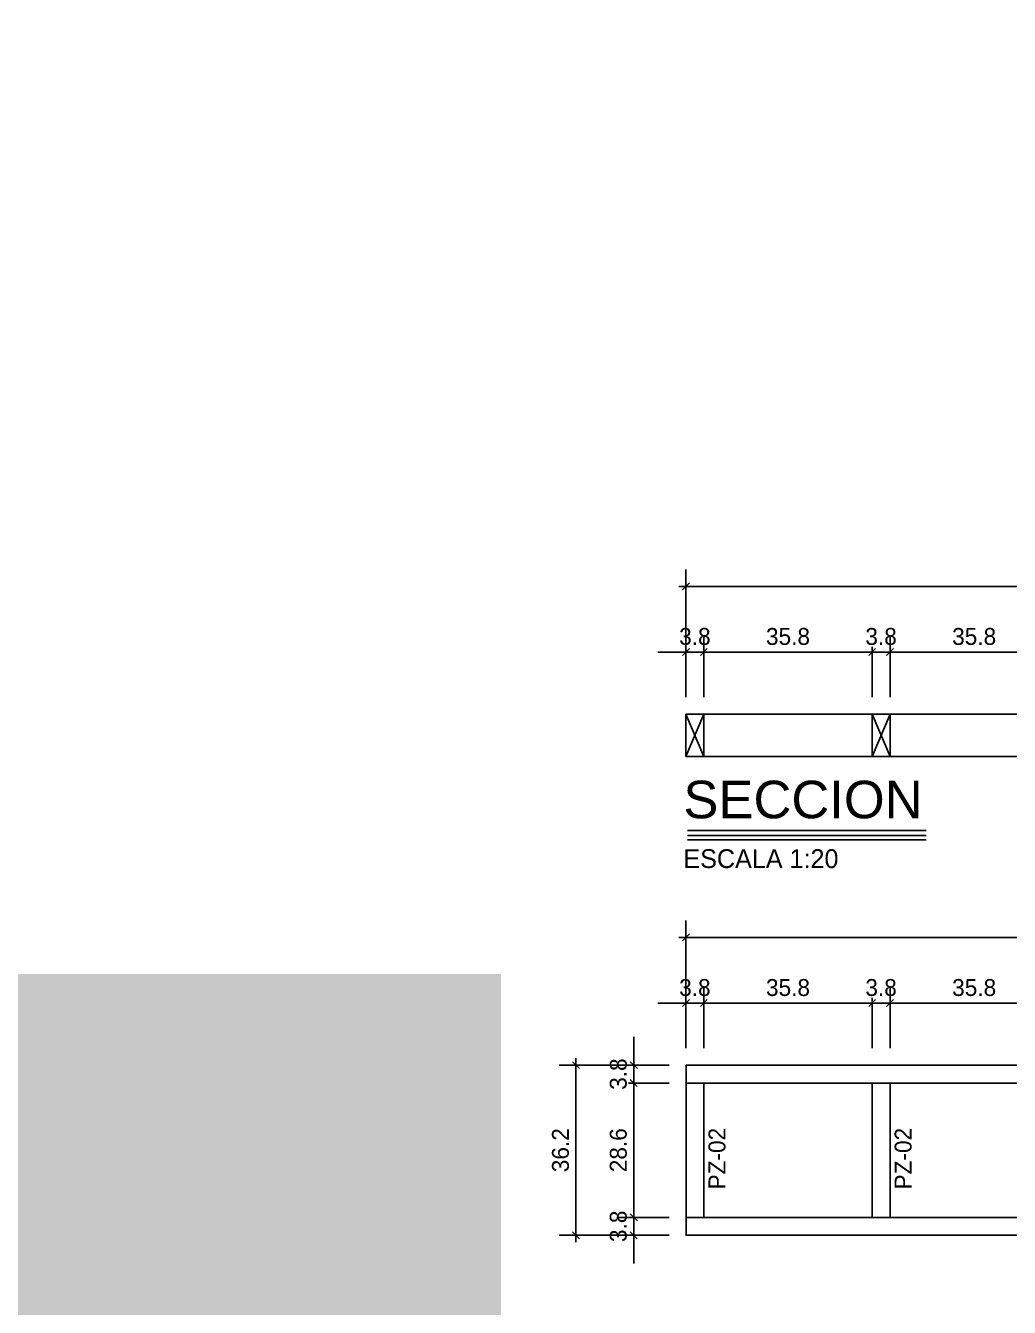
# Model space of a CAD drawing. Header units: millimetres. Extents: x 19458 to 19801, y 4351 to 4752.
# Drawn here: x 19582.122 to 19584.215, y 4507.234 to 4509.962 of the extents above; entities that cross this region are included whole.
import ezdxf
from ezdxf.enums import TextEntityAlignment as Align

# ---------------------------------------------------------------- set-up
doc = ezdxf.new("R2010")
doc.units = ezdxf.units.MM
for name, color, linetype in [('0 @ 0.2', 7, 'Continuous'), ('cotas', 1, 'Continuous'), ('cotas @ 200', 1, 'Continuous'), ('cotas @ 300', 1, 'Continuous'), ('cotas @ 400', 1, 'Continuous'), ('PANELES PARED', 2, 'Continuous'), ('TEXTO @ 0.2', 2, 'Continuous'), ('TEXTOS TITULOS @ 0.2', 3, 'Continuous')]:
    doc.layers.add(name, color=color, linetype=linetype)
doc.styles.add('century gothic', font='GOTHIC.TTF')
doc.styles.add('COTAS SMC', font='GOTHIC.TTF')
doc.styles.add('NOTAS', font='GOTHIC.TTF')
doc.styles.add('SMCtitulos', font='sanss___.ttf')
doc.dimstyles.new('ANOTATIVE 100 SMCONSTRUCCIONES', dxfattribs={"dimscale": 0, "dimtxt": 0.18, "dimasz": 0.15, "dimexe": 0.18, "dimexo": 0.09, "dimgap": 0.1, "dimtad": 1, "dimzin": 0, "dimdsep": 46, "dimtxsty": 'century gothic', "dimblk1": 'FLECHA1', "dimblk2": 'FLECHA1', "dimsah": 1, "dimcen": 0.18, "dimdle": 0.075, "dimclrd": 1, "dimclre": 1, "dimclrt": 2, "dimaunit": 1, "dimadec": 0, "dimazin": 0, "dimtfac": 0.75, "dimtix": 1, "dimtmove": 2, "dimatfit": 3, "dimfxl": 0.09, "dimtvp": 1.5, "dimtfill": 1, "dimtolj": 1, "dimtzin": 0, "dimarcsym": 0})
doc.dimstyles.new('ANOTATIVE CM SMCONSTRUCCIONES', dxfattribs={"dimscale": 0, "dimtxt": 0.18, "dimasz": 0.15, "dimexe": 0.18, "dimexo": 0.18, "dimgap": 0.07, "dimtad": 1, "dimdec": 1, "dimlfac": 100, "dimdsep": 46, "dimtxsty": 'century gothic', "dimblk1": 'FLECHA1', "dimblk2": 'FLECHA1', "dimsah": 1, "dimcen": 0.18, "dimdle": 0.075, "dimclrd": 1, "dimclre": 1, "dimclrt": 2, "dimaunit": 1, "dimadec": 0, "dimazin": 2, "dimtfac": 0.75, "dimtdec": 1, "dimtix": 1, "dimtmove": 2, "dimatfit": 3, "dimfxl": 0.09, "dimtvp": 1.5, "dimtfill": 1, "dimtolj": 1, "dimtzin": 0, "dimarcsym": 0})
doc.dimstyles.new('PIES SMCONSTRUCCIONES', dxfattribs={"dimscale": 0, "dimtxt": 0.18, "dimasz": 0.2, "dimexe": 0.18, "dimexo": 0, "dimgap": 0.1, "dimtad": 1, "dimdec": 0, "dimlfac": 39.370079, "dimzin": 0, "dimdsep": 46, "dimlunit": 4, "dimtxsty": 'COTAS SMC', "dimblk1": 'FLECHA1', "dimblk2": 'FLECHA1', "dimsah": 1, "dimcen": 0.2, "dimdle": 0.075, "dimclrd": 1, "dimclre": 1, "dimclrt": 2, "dimaunit": 1, "dimadec": 0, "dimazin": 0, "dimtfac": 0.75, "dimtdec": 0, "dimtix": 1, "dimtmove": 2, "dimatfit": 3, "dimfxl": 0.09, "dimtvp": 1.5, "dimtfill": 1, "dimtolj": 1, "dimtzin": 0, "dimarcsym": 0})

# ---------------------------------------------------------------- blocks, each defined once
blk = doc.blocks.new('FLECHA1')
at = {"color": 4}
blk.add_line((-0.246176, -0.248081), (0.248081, 0.25), dxfattribs=at)
at = {"color": 1}
blk.add_line((-1, 0), (0.496162, 0), dxfattribs=at)
blk = doc.blocks.new('*D1758')
at = {"layer": 'cotas', "color": 1, "lineweight": -2, "transparency": 16777216}
for p, q in [((19614.326, 4580.8448), (19614.326, 4610.8448)), ((19597.9836, 4550.8448), (19578.326, 4550.8448)), ((19614.326, 4548.4298), (19614.326, 4550.8448)), ((19597.5339, 4548.4298), (19578.326, 4548.4298)), ((19614.326, 4518.4298), (19614.326, 4488.4298))]:
    blk.add_line(p, q, dxfattribs=at)
at = {"layer": 'Defpoints', "color": 0, "transparency": 16777216}
for p in [(19614.326, 4550.8448), (19615.9836, 4550.8448), (19615.5339, 4548.4298)]:
    blk.add_point(p, dxfattribs=at)
at = {"layer": 'cotas', "color": 1, "lineweight": -2, "transparency": 16777216, "xscale": 30, "yscale": 30, "zscale": 30}
for p, rotation in [((19614.326, 4550.8448), 270), ((19614.326, 4548.4298), 90)]:
    blk.add_blockref('FLECHA1', p, dxfattribs=dict(at, rotation=rotation))
at = {"layer": 'cotas', "color": 2, "transparency": 16777216, "insert": (19575.5307, 4549.6373), "char_height": 36, "attachment_point": 5, "rotation": 90, "style": 'century gothic', "bg_fill": 3, "box_fill_scale": 1.1, "bg_fill_color": 256, "bg_fill_true_color": 13158600, "bg_fill_transparency": 0}
blk.add_mtext('\\A1;2.42', dxfattribs=at)
blk = doc.blocks.new('*D1775')
at = {"layer": 'cotas', "color": 1, "lineweight": -2, "transparency": 16777216}
for p, q in [((19614.326, 4595.8448), (19614.326, 4640.8448)), ((19588.9836, 4550.8448), (19560.326, 4550.8448)), ((19614.326, 4548.4298), (19614.326, 4550.8448)), ((19588.5339, 4548.4298), (19560.326, 4548.4298)), ((19614.326, 4503.4298), (19614.326, 4458.4298))]:
    blk.add_line(p, q, dxfattribs=at)
at = {"layer": 'Defpoints', "color": 0, "transparency": 16777216}
for p in [(19614.326, 4550.8448), (19615.9836, 4550.8448), (19615.5339, 4548.4298)]:
    blk.add_point(p, dxfattribs=at)
at = {"layer": 'cotas', "color": 1, "lineweight": -2, "transparency": 16777216, "xscale": 45, "yscale": 45, "zscale": 45}
for p, rotation in [((19614.326, 4550.8448), 270), ((19614.326, 4548.4298), 90)]:
    blk.add_blockref('FLECHA1', p, dxfattribs=dict(at, rotation=rotation))
at = {"layer": 'cotas', "color": 2, "transparency": 16777216, "insert": (19556.133, 4549.6373), "char_height": 54, "attachment_point": 5, "rotation": 90, "style": 'century gothic', "bg_fill": 3, "box_fill_scale": 1.1, "bg_fill_color": 256, "bg_fill_true_color": 13158600, "bg_fill_transparency": 0}
blk.add_mtext('\\A1;2.42', dxfattribs=at)
blk = doc.blocks.new('*D1834')
at = {"layer": 'cotas', "color": 1, "lineweight": -2, "transparency": 16777216}
for p, q in [((19620.0128, 4631.7533), (19620.0128, 4711.7533)), ((19620.4168, 4551.7533), (19548.0128, 4551.7533)), ((19620.0128, 4550.5333), (19620.0128, 4551.7533)), ((19620.4168, 4550.5333), (19548.0128, 4550.5333)), ((19620.0128, 4470.5333), (19620.0128, 4390.5333))]:
    blk.add_line(p, q, dxfattribs=at)
at = {"layer": 'Defpoints', "color": 0, "transparency": 16777216}
for p in [(19620.0128, 4551.7533), (19620.4168, 4551.7533), (19620.4168, 4550.5333)]:
    blk.add_point(p, dxfattribs=at)
at = {"layer": 'cotas', "color": 1, "lineweight": -2, "transparency": 16777216, "xscale": 80, "yscale": 80, "zscale": 80}
for p, rotation in [((19620.0128, 4551.7533), 270), ((19620.0128, 4550.5333), 90)]:
    blk.add_blockref('FLECHA1', p, dxfattribs=dict(at, rotation=rotation))
at = {"layer": 'cotas', "color": 2, "transparency": 16777216, "insert": (19543.1073, 4551.1433), "char_height": 72, "attachment_point": 5, "rotation": 90, "style": 'COTAS SMC', "bg_fill": 3, "box_fill_scale": 1.1, "bg_fill_color": 256, "bg_fill_true_color": 13158600, "bg_fill_transparency": 0}
blk.add_mtext("\\A1;4'", dxfattribs=at)
blk = doc.blocks.new("PP4'")
at = {"layer": 'PANELES PARED'}
for points in [[(19429.6636, 4507.4963), (19429.6636, 4507.4583), (19432.4751, 4507.4583), (19432.4751, 4507.4963)], [(19429.7016, 4507.4583), (19429.6636, 4507.4583), (19429.6636, 4507.1723), (19429.7016, 4507.1723)], [(19430.0978, 4507.4583), (19430.0598, 4507.4583), (19430.0598, 4507.1723), (19430.0978, 4507.1723)], [(19430.494, 4507.4583), (19430.456, 4507.4583), (19430.456, 4507.1723), (19430.494, 4507.1723)], [(19430.8902, 4507.4583), (19430.8522, 4507.4583), (19430.8522, 4507.1723), (19430.8902, 4507.1723)], [(19431.2864, 4507.4583), (19431.2484, 4507.4583), (19431.2484, 4507.1723), (19431.2864, 4507.1723)], [(19431.6826, 4507.4583), (19431.6446, 4507.4583), (19431.6446, 4507.1723), (19431.6826, 4507.1723)], [(19432.0788, 4507.4583), (19432.0408, 4507.4583), (19432.0408, 4507.1723), (19432.0788, 4507.1723)], [(19432.4751, 4507.4583), (19432.4371, 4507.4583), (19432.4371, 4507.1723), (19432.4751, 4507.1723)], [(19429.6636, 4507.1723), (19429.6636, 4507.1343), (19432.4751, 4507.1343), (19432.4751, 4507.1723)]]:
    blk.add_lwpolyline(points, close=True, dxfattribs=at)
blk = doc.blocks.new('*D1146')
at = {"color": 1, "lineweight": -2, "transparency": 16777216}
for p, q in [((19583.416, 4507.4553), (19583.416, 4507.4853)), ((19583.491, 4507.4253), (19583.38, 4507.4253)), ((19583.416, 4507.3873), (19583.416, 4507.4253)), ((19583.491, 4507.3873), (19583.38, 4507.3873)), ((19583.416, 4507.3573), (19583.416, 4507.3273))]:
    blk.add_line(p, q, dxfattribs=at)
at = {"layer": 'Defpoints', "color": 0, "transparency": 16777216}
for p in [(19583.527, 4507.4253), (19583.527, 4507.3873)]:
    blk.add_point(p, dxfattribs=at)
at = {"color": 1, "lineweight": -2, "transparency": 16777216, "xscale": 0.03, "yscale": 0.03, "zscale": 0.03}
for p, rotation in [((19583.416, 4507.4253), 270), ((19583.416, 4507.3873), 90)]:
    blk.add_blockref('FLECHA1', p, dxfattribs=dict(at, rotation=rotation))
at = {"color": 2, "transparency": 16777216, "insert": (19583.3831, 4507.4063), "char_height": 0.036, "attachment_point": 5, "rotation": 90, "style": 'century gothic', "bg_fill": 3, "box_fill_scale": 1.1, "bg_fill_color": 256, "bg_fill_true_color": 13158600, "bg_fill_transparency": 0}
blk.add_mtext('\\A1;3.8', dxfattribs=at)
at = {"layer": 'Defpoints', "color": 0, "transparency": 16777216}
blk.add_point((19583.416, 4507.4253), dxfattribs=at)
blk = doc.blocks.new('*D1147')
at = {"color": 1, "lineweight": -2, "transparency": 16777216}
for p, q in [((19583.491, 4507.7113), (19583.38, 4507.7113)), ((19583.416, 4507.4553), (19583.416, 4507.6813)), ((19583.491, 4507.4253), (19583.38, 4507.4253))]:
    blk.add_line(p, q, dxfattribs=at)
at = {"layer": 'Defpoints', "color": 0, "transparency": 16777216}
for p in [(19583.416, 4507.7113), (19583.527, 4507.7113), (19583.527, 4507.4253)]:
    blk.add_point(p, dxfattribs=at)
at = {"color": 1, "lineweight": -2, "transparency": 16777216, "xscale": 0.03, "yscale": 0.03, "zscale": 0.03}
for p, rotation in [((19583.416, 4507.7113), 90), ((19583.416, 4507.4253), 270)]:
    blk.add_blockref('FLECHA1', p, dxfattribs=dict(at, rotation=rotation))
at = {"color": 2, "transparency": 16777216, "insert": (19583.3831, 4507.5683), "char_height": 0.036, "attachment_point": 5, "rotation": 90, "style": 'century gothic', "bg_fill": 3, "box_fill_scale": 1.1, "bg_fill_color": 256, "bg_fill_true_color": 13158600, "bg_fill_transparency": 0}
blk.add_mtext('\\A1;28.6', dxfattribs=at)
blk = doc.blocks.new('*D1148')
at = {"color": 1, "lineweight": -2, "transparency": 16777216}
for p, q in [((19583.416, 4507.7793), (19583.416, 4507.8093)), ((19583.491, 4507.7493), (19583.38, 4507.7493)), ((19583.416, 4507.7113), (19583.416, 4507.7493)), ((19583.491, 4507.7113), (19583.38, 4507.7113)), ((19583.416, 4507.6813), (19583.416, 4507.6513))]:
    blk.add_line(p, q, dxfattribs=at)
at = {"layer": 'Defpoints', "color": 0, "transparency": 16777216}
for p in [(19583.527, 4507.7493), (19583.527, 4507.7113)]:
    blk.add_point(p, dxfattribs=at)
at = {"color": 1, "lineweight": -2, "transparency": 16777216, "xscale": 0.03, "yscale": 0.03, "zscale": 0.03}
for p, rotation in [((19583.416, 4507.7493), 270), ((19583.416, 4507.7113), 90)]:
    blk.add_blockref('FLECHA1', p, dxfattribs=dict(at, rotation=rotation))
at = {"color": 2, "transparency": 16777216, "insert": (19583.3831, 4507.7303), "char_height": 0.036, "attachment_point": 5, "rotation": 90, "style": 'century gothic', "bg_fill": 3, "box_fill_scale": 1.1, "bg_fill_color": 256, "bg_fill_true_color": 13158600, "bg_fill_transparency": 0}
blk.add_mtext('\\A1;3.8', dxfattribs=at)
at = {"layer": 'Defpoints', "color": 0, "transparency": 16777216}
blk.add_point((19583.416, 4507.7493), dxfattribs=at)
blk = doc.blocks.new('*D1149')
at = {"color": 1, "lineweight": -2, "transparency": 16777216}
for p, q in [((19583.491, 4507.7493), (19583.2569, 4507.7493)), ((19583.2929, 4507.4173), (19583.2929, 4507.7193)), ((19583.491, 4507.3873), (19583.2569, 4507.3873))]:
    blk.add_line(p, q, dxfattribs=at)
at = {"layer": 'Defpoints', "color": 0, "transparency": 16777216}
for p in [(19583.2929, 4507.7493), (19583.527, 4507.7493), (19583.527, 4507.3873)]:
    blk.add_point(p, dxfattribs=at)
at = {"color": 1, "lineweight": -2, "transparency": 16777216, "xscale": 0.03, "yscale": 0.03, "zscale": 0.03}
for p, rotation in [((19583.2929, 4507.7493), 90), ((19583.2929, 4507.3873), 270)]:
    blk.add_blockref('FLECHA1', p, dxfattribs=dict(at, rotation=rotation))
at = {"color": 2, "transparency": 16777216, "insert": (19583.26, 4507.5683), "char_height": 0.036, "attachment_point": 5, "rotation": 90, "style": 'century gothic', "bg_fill": 3, "box_fill_scale": 1.1, "bg_fill_color": 256, "bg_fill_true_color": 13158600, "bg_fill_transparency": 0}
blk.add_mtext('\\A1;36.2', dxfattribs=at)
blk = doc.blocks.new('*D1150')
at = {"color": 1, "lineweight": -2, "transparency": 16777216}
for p, q in [((19583.527, 4507.7853), (19583.527, 4507.9174)), ((19583.565, 4507.7853), (19583.565, 4507.9174)), ((19583.497, 4507.8814), (19583.467, 4507.8814)), ((19583.527, 4507.8814), (19583.565, 4507.8814)), ((19583.595, 4507.8814), (19583.625, 4507.8814))]:
    blk.add_line(p, q, dxfattribs=at)
at = {"layer": 'Defpoints', "color": 0, "transparency": 16777216}
for p in [(19583.527, 4507.7493), (19583.565, 4507.7493)]:
    blk.add_point(p, dxfattribs=at)
at = {"color": 1, "lineweight": -2, "transparency": 16777216, "xscale": 0.03, "yscale": 0.03, "zscale": 0.03}
blk.add_blockref('FLECHA1', (19583.527, 4507.8814), dxfattribs=at)
at = {"color": 1, "lineweight": -2, "transparency": 16777216, "xscale": 0.03, "yscale": 0.03, "zscale": 0.03, "rotation": 180}
blk.add_blockref('FLECHA1', (19583.565, 4507.8814), dxfattribs=at)
at = {"color": 2, "transparency": 16777216, "insert": (19583.546, 4507.9143), "char_height": 0.036, "attachment_point": 5, "style": 'century gothic', "bg_fill": 3, "box_fill_scale": 1.1, "bg_fill_color": 256, "bg_fill_true_color": 13158600, "bg_fill_transparency": 0}
blk.add_mtext('\\A1;3.8', dxfattribs=at)
at = {"layer": 'Defpoints', "color": 0, "transparency": 16777216}
blk.add_point((19583.565, 4507.8814), dxfattribs=at)
blk = doc.blocks.new('*D1151')
at = {"color": 1, "lineweight": -2, "transparency": 16777216}
for p, q in [((19583.565, 4507.7853), (19583.565, 4507.9174)), ((19583.9232, 4507.7853), (19583.9232, 4507.9174)), ((19583.595, 4507.8814), (19583.8932, 4507.8814))]:
    blk.add_line(p, q, dxfattribs=at)
at = {"layer": 'Defpoints', "color": 0, "transparency": 16777216}
for p in [(19583.9232, 4507.8814), (19583.565, 4507.7493), (19583.9232, 4507.7493)]:
    blk.add_point(p, dxfattribs=at)
at = {"color": 1, "lineweight": -2, "transparency": 16777216, "xscale": 0.03, "yscale": 0.03, "zscale": 0.03, "rotation": 180}
blk.add_blockref('FLECHA1', (19583.565, 4507.8814), dxfattribs=at)
at = {"color": 1, "lineweight": -2, "transparency": 16777216, "xscale": 0.03, "yscale": 0.03, "zscale": 0.03}
blk.add_blockref('FLECHA1', (19583.9232, 4507.8814), dxfattribs=at)
at = {"color": 2, "transparency": 16777216, "insert": (19583.7441, 4507.9143), "char_height": 0.036, "attachment_point": 5, "style": 'century gothic', "bg_fill": 3, "box_fill_scale": 1.1, "bg_fill_color": 256, "bg_fill_true_color": 13158600, "bg_fill_transparency": 0}
blk.add_mtext('\\A1;35.8', dxfattribs=at)
blk = doc.blocks.new('*D1152')
at = {"color": 1, "lineweight": -2, "transparency": 16777216}
for p, q in [((19583.9232, 4507.7853), (19583.9232, 4507.9174)), ((19583.9612, 4507.7853), (19583.9612, 4507.9174)), ((19583.8932, 4507.8814), (19583.8632, 4507.8814)), ((19583.9232, 4507.8814), (19583.9612, 4507.8814)), ((19583.9912, 4507.8814), (19584.0212, 4507.8814))]:
    blk.add_line(p, q, dxfattribs=at)
at = {"layer": 'Defpoints', "color": 0, "transparency": 16777216}
for p in [(19583.9232, 4507.7493), (19583.9612, 4507.7493)]:
    blk.add_point(p, dxfattribs=at)
at = {"color": 1, "lineweight": -2, "transparency": 16777216, "xscale": 0.03, "yscale": 0.03, "zscale": 0.03}
blk.add_blockref('FLECHA1', (19583.9232, 4507.8814), dxfattribs=at)
at = {"color": 1, "lineweight": -2, "transparency": 16777216, "xscale": 0.03, "yscale": 0.03, "zscale": 0.03, "rotation": 180}
blk.add_blockref('FLECHA1', (19583.9612, 4507.8814), dxfattribs=at)
at = {"color": 2, "transparency": 16777216, "insert": (19583.9422, 4507.9143), "char_height": 0.036, "attachment_point": 5, "style": 'century gothic', "bg_fill": 3, "box_fill_scale": 1.1, "bg_fill_color": 256, "bg_fill_true_color": 13158600, "bg_fill_transparency": 0}
blk.add_mtext('\\A1;3.8', dxfattribs=at)
at = {"layer": 'Defpoints', "color": 0, "transparency": 16777216}
blk.add_point((19583.9612, 4507.8814), dxfattribs=at)
blk = doc.blocks.new('*D1153')
at = {"color": 1, "lineweight": -2, "transparency": 16777216}
for p, q in [((19583.9612, 4507.7853), (19583.9612, 4507.9174)), ((19584.3194, 4507.7853), (19584.3194, 4507.9174)), ((19583.9912, 4507.8814), (19584.2894, 4507.8814))]:
    blk.add_line(p, q, dxfattribs=at)
at = {"layer": 'Defpoints', "color": 0, "transparency": 16777216}
for p in [(19584.3194, 4507.8814), (19583.9612, 4507.7493), (19584.3194, 4507.7493)]:
    blk.add_point(p, dxfattribs=at)
at = {"color": 1, "lineweight": -2, "transparency": 16777216, "xscale": 0.03, "yscale": 0.03, "zscale": 0.03, "rotation": 180}
blk.add_blockref('FLECHA1', (19583.9612, 4507.8814), dxfattribs=at)
at = {"color": 1, "lineweight": -2, "transparency": 16777216, "xscale": 0.03, "yscale": 0.03, "zscale": 0.03}
blk.add_blockref('FLECHA1', (19584.3194, 4507.8814), dxfattribs=at)
at = {"color": 2, "transparency": 16777216, "insert": (19584.1403, 4507.9143), "char_height": 0.036, "attachment_point": 5, "style": 'century gothic', "bg_fill": 3, "box_fill_scale": 1.1, "bg_fill_color": 256, "bg_fill_true_color": 13158600, "bg_fill_transparency": 0}
blk.add_mtext('\\A1;35.8', dxfattribs=at)
blk = doc.blocks.new('*D1165')
at = {"color": 1, "lineweight": -2, "transparency": 16777216}
for p, q in [((19583.527, 4507.7853), (19583.527, 4508.0571)), ((19586.3385, 4507.7853), (19586.3385, 4508.0571)), ((19583.557, 4508.0211), (19586.3085, 4508.0211))]:
    blk.add_line(p, q, dxfattribs=at)
at = {"layer": 'Defpoints', "color": 0, "transparency": 16777216}
for p in [(19586.3385, 4508.0211), (19583.527, 4507.7493), (19586.3385, 4507.7493)]:
    blk.add_point(p, dxfattribs=at)
at = {"color": 1, "lineweight": -2, "transparency": 16777216, "xscale": 0.03, "yscale": 0.03, "zscale": 0.03, "rotation": 180}
blk.add_blockref('FLECHA1', (19583.527, 4508.0211), dxfattribs=at)
at = {"color": 1, "lineweight": -2, "transparency": 16777216, "xscale": 0.03, "yscale": 0.03, "zscale": 0.03}
blk.add_blockref('FLECHA1', (19586.3385, 4508.0211), dxfattribs=at)
at = {"color": 2, "transparency": 16777216, "insert": (19584.9328, 4508.054), "char_height": 0.036, "attachment_point": 5, "style": 'century gothic', "bg_fill": 3, "box_fill_scale": 1.1, "bg_fill_color": 256, "bg_fill_true_color": 13158600, "bg_fill_transparency": 0}
blk.add_mtext('\\A1;281.1', dxfattribs=at)
blk = doc.blocks.new('PZ1')
at = {"layer": 'PANELES PARED'}
for p, q in [((19503.9863, 4507.8495), (19504.0243, 4507.7595)), ((19503.9863, 4507.7595), (19504.0243, 4507.8495))]:
    blk.add_line(p, q, dxfattribs=at)
blk.add_lwpolyline([(19503.9863, 4507.7595), (19504.0243, 4507.7595), (19504.0243, 4507.8495), (19503.9863, 4507.8495)], close=True, dxfattribs=at)
blk = doc.blocks.new('*U14')
at = {"color": 2}
blk.add_line((0, 0.052), (2.541, 0.052), dxfattribs=at)
at = {"color": 250}
blk.add_line((0, 0), (2.541, 0), dxfattribs=at)
at = {"color": 7}
blk.add_line((0, -0.047), (2.541, -0.047), dxfattribs=at)
at = {"color": 0, "linetype": 'ByBlock', "lineweight": -2, "style": 'NOTAS'}
for tag, p in [('1TITLE', (0.027, 1.014)), ('2TITLE', (-0.043, 0.181))]:
    blk.add_attdef(tag, p, '', height=0.3, dxfattribs=at)
blk.add_attdef('SCALE', text='', height=0.18, dxfattribs=at).set_placement((-0.043, -0.148), align=Align.TOP_LEFT)
blk = doc.blocks.new('*D1186')
at = {"color": 1, "lineweight": -2, "transparency": 16777216}
for p, q in [((19583.527, 4508.5324), (19583.527, 4508.6646)), ((19583.565, 4508.5324), (19583.565, 4508.6646)), ((19583.497, 4508.6286), (19583.467, 4508.6286)), ((19583.527, 4508.6286), (19583.565, 4508.6286)), ((19583.595, 4508.6286), (19583.625, 4508.6286))]:
    blk.add_line(p, q, dxfattribs=at)
at = {"layer": 'Defpoints', "color": 0, "transparency": 16777216}
for p in [(19583.527, 4508.4964), (19583.565, 4508.4964)]:
    blk.add_point(p, dxfattribs=at)
at = {"color": 1, "lineweight": -2, "transparency": 16777216, "xscale": 0.03, "yscale": 0.03, "zscale": 0.03}
blk.add_blockref('FLECHA1', (19583.527, 4508.6286), dxfattribs=at)
at = {"color": 1, "lineweight": -2, "transparency": 16777216, "xscale": 0.03, "yscale": 0.03, "zscale": 0.03, "rotation": 180}
blk.add_blockref('FLECHA1', (19583.565, 4508.6286), dxfattribs=at)
at = {"color": 2, "transparency": 16777216, "insert": (19583.546, 4508.6615), "char_height": 0.036, "attachment_point": 5, "style": 'century gothic', "bg_fill": 3, "box_fill_scale": 1.1, "bg_fill_color": 256, "bg_fill_true_color": 13158600, "bg_fill_transparency": 0}
blk.add_mtext('\\A1;3.8', dxfattribs=at)
at = {"layer": 'Defpoints', "color": 0, "transparency": 16777216}
blk.add_point((19583.565, 4508.6286), dxfattribs=at)
blk = doc.blocks.new('*D1187')
at = {"color": 1, "lineweight": -2, "transparency": 16777216}
for p, q in [((19583.565, 4508.5324), (19583.565, 4508.6646)), ((19583.9232, 4508.5324), (19583.9232, 4508.6646)), ((19583.595, 4508.6286), (19583.8932, 4508.6286))]:
    blk.add_line(p, q, dxfattribs=at)
at = {"layer": 'Defpoints', "color": 0, "transparency": 16777216}
for p in [(19583.9232, 4508.6286), (19583.565, 4508.4964), (19583.9232, 4508.4964)]:
    blk.add_point(p, dxfattribs=at)
at = {"color": 1, "lineweight": -2, "transparency": 16777216, "xscale": 0.03, "yscale": 0.03, "zscale": 0.03, "rotation": 180}
blk.add_blockref('FLECHA1', (19583.565, 4508.6286), dxfattribs=at)
at = {"color": 1, "lineweight": -2, "transparency": 16777216, "xscale": 0.03, "yscale": 0.03, "zscale": 0.03}
blk.add_blockref('FLECHA1', (19583.9232, 4508.6286), dxfattribs=at)
at = {"color": 2, "transparency": 16777216, "insert": (19583.7441, 4508.6615), "char_height": 0.036, "attachment_point": 5, "style": 'century gothic', "bg_fill": 3, "box_fill_scale": 1.1, "bg_fill_color": 256, "bg_fill_true_color": 13158600, "bg_fill_transparency": 0}
blk.add_mtext('\\A1;35.8', dxfattribs=at)
blk = doc.blocks.new('*D1188')
at = {"color": 1, "lineweight": -2, "transparency": 16777216}
for p, q in [((19583.9232, 4508.5324), (19583.9232, 4508.6646)), ((19583.9612, 4508.5324), (19583.9612, 4508.6646)), ((19583.8932, 4508.6286), (19583.8632, 4508.6286)), ((19583.9232, 4508.6286), (19583.9612, 4508.6286)), ((19583.9912, 4508.6286), (19584.0212, 4508.6286))]:
    blk.add_line(p, q, dxfattribs=at)
at = {"layer": 'Defpoints', "color": 0, "transparency": 16777216}
for p in [(19583.9232, 4508.4964), (19583.9612, 4508.4964)]:
    blk.add_point(p, dxfattribs=at)
at = {"color": 1, "lineweight": -2, "transparency": 16777216, "xscale": 0.03, "yscale": 0.03, "zscale": 0.03}
blk.add_blockref('FLECHA1', (19583.9232, 4508.6286), dxfattribs=at)
at = {"color": 1, "lineweight": -2, "transparency": 16777216, "xscale": 0.03, "yscale": 0.03, "zscale": 0.03, "rotation": 180}
blk.add_blockref('FLECHA1', (19583.9612, 4508.6286), dxfattribs=at)
at = {"color": 2, "transparency": 16777216, "insert": (19583.9422, 4508.6615), "char_height": 0.036, "attachment_point": 5, "style": 'century gothic', "bg_fill": 3, "box_fill_scale": 1.1, "bg_fill_color": 256, "bg_fill_true_color": 13158600, "bg_fill_transparency": 0}
blk.add_mtext('\\A1;3.8', dxfattribs=at)
at = {"layer": 'Defpoints', "color": 0, "transparency": 16777216}
blk.add_point((19583.9612, 4508.6286), dxfattribs=at)
blk = doc.blocks.new('*D1189')
at = {"color": 1, "lineweight": -2, "transparency": 16777216}
for p, q in [((19583.9612, 4508.5324), (19583.9612, 4508.6646)), ((19584.3194, 4508.5324), (19584.3194, 4508.6646)), ((19583.9912, 4508.6286), (19584.2894, 4508.6286))]:
    blk.add_line(p, q, dxfattribs=at)
at = {"layer": 'Defpoints', "color": 0, "transparency": 16777216}
for p in [(19584.3194, 4508.6286), (19583.9612, 4508.4964), (19584.3194, 4508.4964)]:
    blk.add_point(p, dxfattribs=at)
at = {"color": 1, "lineweight": -2, "transparency": 16777216, "xscale": 0.03, "yscale": 0.03, "zscale": 0.03, "rotation": 180}
blk.add_blockref('FLECHA1', (19583.9612, 4508.6286), dxfattribs=at)
at = {"color": 1, "lineweight": -2, "transparency": 16777216, "xscale": 0.03, "yscale": 0.03, "zscale": 0.03}
blk.add_blockref('FLECHA1', (19584.3194, 4508.6286), dxfattribs=at)
at = {"color": 2, "transparency": 16777216, "insert": (19584.1403, 4508.6615), "char_height": 0.036, "attachment_point": 5, "style": 'century gothic', "bg_fill": 3, "box_fill_scale": 1.1, "bg_fill_color": 256, "bg_fill_true_color": 13158600, "bg_fill_transparency": 0}
blk.add_mtext('\\A1;35.8', dxfattribs=at)
blk = doc.blocks.new('*D1193')
at = {"color": 1, "lineweight": -2, "transparency": 16777216}
for p, q in [((19583.527, 4508.5324), (19583.527, 4508.8042)), ((19586.3385, 4508.5324), (19586.3385, 4508.8042)), ((19583.557, 4508.7682), (19586.3085, 4508.7682))]:
    blk.add_line(p, q, dxfattribs=at)
at = {"layer": 'Defpoints', "color": 0, "transparency": 16777216}
for p in [(19586.3385, 4508.7682), (19583.527, 4508.4964), (19586.3385, 4508.4964)]:
    blk.add_point(p, dxfattribs=at)
at = {"color": 1, "lineweight": -2, "transparency": 16777216, "xscale": 0.03, "yscale": 0.03, "zscale": 0.03, "rotation": 180}
blk.add_blockref('FLECHA1', (19583.527, 4508.7682), dxfattribs=at)
at = {"color": 1, "lineweight": -2, "transparency": 16777216, "xscale": 0.03, "yscale": 0.03, "zscale": 0.03}
blk.add_blockref('FLECHA1', (19586.3385, 4508.7682), dxfattribs=at)
at = {"color": 2, "transparency": 16777216, "insert": (19584.9328, 4508.8011), "char_height": 0.036, "attachment_point": 5, "style": 'century gothic', "bg_fill": 3, "box_fill_scale": 1.1, "bg_fill_color": 256, "bg_fill_true_color": 13158600, "bg_fill_transparency": 0}
blk.add_mtext('\\A1;281.1', dxfattribs=at)
blk = doc.blocks.new('*U1906')
at = {"layer": 'cotas @ 200'}
dim = blk.add_linear_dim(base=(19614.3260382735, 4550.8448237801), p1=(19615.5338597089, 4548.4298237801), p2=(19615.9836080801, 4550.8448237801), angle=90, dimstyle='ANOTATIVE 100 SMCONSTRUCCIONES', override={"dimscale": 200, "dimtix": 1, "dimtofl": 1, "dimtmove": 1, "dimatfit": 1}, dxfattribs=at)
dim.commit()
dim.dimension.update_dxf_attribs({"geometry": '*D1758', "text_midpoint": (19575.5306609792, 4549.6373237801)})
at = {"layer": 'cotas @ 300'}
dim = blk.add_linear_dim(base=(19614.3260382735, 4550.8448237801), p1=(19615.5338597089, 4548.4298237801), p2=(19615.9836080801, 4550.8448237801), angle=90, dimstyle='ANOTATIVE 100 SMCONSTRUCCIONES', override={"dimscale": 300, "dimtix": 1, "dimtofl": 1, "dimtmove": 1, "dimatfit": 1}, dxfattribs=at)
dim.commit()
dim.dimension.update_dxf_attribs({"geometry": '*D1775', "text_midpoint": (19556.132972332, 4549.6373237801)})
blk = doc.blocks.new('*U1908')
at = {"layer": 'cotas @ 400'}
dim = blk.add_linear_dim(base=(19620.0128, 4551.7533), p1=(19620.4168, 4550.5333), p2=(19620.4168, 4551.7533), angle=90, dimstyle='PIES SMCONSTRUCCIONES', override={"dimscale": 400, "dimtix": 1, "dimtofl": 1, "dimtmove": 2, "dimatfit": 3}, dxfattribs=at)
dim.commit()
dim.dimension.update_dxf_attribs({"geometry": '*D1834', "text_midpoint": (19543.1073, 4551.1433)})

msp = doc.modelspace()

# ---------------------------------------------------------------- block references
at = {"layer": 'cotas'}
msp.add_blockref('*U1906', (0, 0), dxfattribs=at)

# ---------------------------------------------------------------- next in the draw order: block references
msp.add_blockref('*U1908', (0, 0), dxfattribs=at)

# ---------------------------------------------------------------- next in the draw order: linework, layer by layer
at = {"layer": 'PANELES PARED'}
msp.add_lwpolyline([(19583.527, 4508.4964), (19586.3385, 4508.4964), (19586.3385, 4508.4064), (19583.527, 4508.4064)], close=True, dxfattribs=at)

# ---------------------------------------------------------------- next in the draw order: block references
for name, p in [('PZ1', (79.5407, 0.6469)), ('PZ1', (79.9369, 0.6469)), ("PP4'", (153.8635, 0.253))]:
    msp.add_blockref(name, p)
at = {"layer": 'TEXTOS TITULOS @ 0.2'}
ref = msp.add_blockref('*U14', (19583.5301, 4508.2384), dxfattribs=dict(at, xscale=0.2, yscale=0.2, zscale=0.2))
ref.add_attrib('2TITLE', 'SECCION', (19583.5215, 4508.2747), dxfattribs={"layer": '0', "color": 0, "linetype": 'ByBlock', "lineweight": -2, "height": 0.08, "style": 'SMCtitulos'})
ref.add_attrib('SCALE', 'ESCALA 1:20', dxfattribs={"layer": '0', "color": 0, "linetype": 'ByBlock', "lineweight": -2, "height": 0.04, "style": 'NOTAS'}).set_placement((19583.5215, 4508.2089), align=Align.TOP_LEFT)

# ---------------------------------------------------------------- next in the draw order: texts
at = {"layer": 'TEXTO @ 0.2', "color": 2, "char_height": 0.036, "width": 0.095414, "attachment_point": 1, "rotation": 90, "style": 'century gothic'}
for insert in [(19583.5749, 4507.4848), (19583.9711, 4507.4848)]:
    msp.add_mtext('PZ-02 ', dxfattribs=dict(at, insert=insert))

# ---------------------------------------------------------------- next in the draw order: dimensions: what is measured, and where the dimension line sits
at = {"layer": '0 @ 0.2'}
dim = msp.add_linear_dim(base=(19583.565, 4508.6286), p1=(19583.527, 4508.4964), p2=(19583.565, 4508.4964), dimstyle='ANOTATIVE CM SMCONSTRUCCIONES', override={"dimscale": 0.2, "dimtix": 1, "dimtofl": 1, "dimtmove": 2, "dimatfit": 3}, dxfattribs=at)
dim.commit()
dim.dimension.update_dxf_attribs({"geometry": '*D1186', "text_midpoint": (19583.546, 4508.6615)})
dim = msp.add_linear_dim(base=(19583.416, 4507.4253), p1=(19583.527, 4507.3873), p2=(19583.527, 4507.4253), angle=90, dimstyle='ANOTATIVE CM SMCONSTRUCCIONES', override={"dimscale": 0.2, "dimtix": 1, "dimtofl": 1, "dimtmove": 2, "dimatfit": 3}, dxfattribs=at)
dim.commit()
dim.dimension.update_dxf_attribs({"geometry": '*D1146', "text_midpoint": (19583.3831, 4507.4063)})

# ---------------------------------------------------------------- next in the draw order: dimensions: what is measured, and where the dimension line sits
dim = msp.add_linear_dim(base=(19583.9232, 4508.6286), p1=(19583.565, 4508.4964), p2=(19583.9232, 4508.4964), dimstyle='ANOTATIVE CM SMCONSTRUCCIONES', override={"dimscale": 0.2, "dimtix": 1, "dimtofl": 1, "dimtmove": 2, "dimatfit": 3}, dxfattribs=at)
dim.commit()
dim.dimension.update_dxf_attribs({"geometry": '*D1187', "text_midpoint": (19583.7441, 4508.6615)})
dim = msp.add_linear_dim(base=(19583.416, 4507.7113), p1=(19583.527, 4507.4253), p2=(19583.527, 4507.7113), angle=90, dimstyle='ANOTATIVE CM SMCONSTRUCCIONES', override={"dimscale": 0.2, "dimtix": 1, "dimtofl": 1, "dimtmove": 2, "dimatfit": 3}, dxfattribs=at)
dim.commit()
dim.dimension.update_dxf_attribs({"geometry": '*D1147', "text_midpoint": (19583.3831, 4507.5683)})

# ---------------------------------------------------------------- next in the draw order: dimensions: what is measured, and where the dimension line sits
dim = msp.add_linear_dim(base=(19583.9612, 4508.6286), p1=(19583.9232, 4508.4964), p2=(19583.9612, 4508.4964), dimstyle='ANOTATIVE CM SMCONSTRUCCIONES', override={"dimscale": 0.2, "dimtix": 1, "dimtofl": 1, "dimtmove": 2, "dimatfit": 3}, dxfattribs=at)
dim.commit()
dim.dimension.update_dxf_attribs({"geometry": '*D1188', "text_midpoint": (19583.9422, 4508.6615)})
dim = msp.add_linear_dim(base=(19583.416, 4507.7493), p1=(19583.527, 4507.7113), p2=(19583.527, 4507.7493), angle=90, dimstyle='ANOTATIVE CM SMCONSTRUCCIONES', override={"dimscale": 0.2, "dimtix": 1, "dimtofl": 1, "dimtmove": 2, "dimatfit": 3}, dxfattribs=at)
dim.commit()
dim.dimension.update_dxf_attribs({"geometry": '*D1148', "text_midpoint": (19583.3831, 4507.7303)})

# ---------------------------------------------------------------- next in the draw order: dimensions: what is measured, and where the dimension line sits
dim = msp.add_linear_dim(base=(19584.3194, 4508.6286), p1=(19583.9612, 4508.4964), p2=(19584.3194, 4508.4964), dimstyle='ANOTATIVE CM SMCONSTRUCCIONES', override={"dimscale": 0.2, "dimtix": 1, "dimtofl": 1, "dimtmove": 2, "dimatfit": 3}, dxfattribs=at)
dim.commit()
dim.dimension.update_dxf_attribs({"geometry": '*D1189', "text_midpoint": (19584.1403, 4508.6615)})
dim = msp.add_linear_dim(base=(19583.2929, 4507.7493), p1=(19583.527, 4507.3873), p2=(19583.527, 4507.7493), angle=90, dimstyle='ANOTATIVE CM SMCONSTRUCCIONES', override={"dimscale": 0.2, "dimtix": 1, "dimtofl": 1, "dimtmove": 2, "dimatfit": 3}, dxfattribs=at)
dim.commit()
dim.dimension.update_dxf_attribs({"geometry": '*D1149', "text_midpoint": (19583.26, 4507.5683)})

# ---------------------------------------------------------------- next in the draw order: dimensions: what is measured, and where the dimension line sits
for base, p1, p2, picture, middle in [((19586.3385, 4508.76822), (19583.52701, 4508.49638), (19586.3385, 4508.49638), '*D1193', (19584.93275, 4508.80113)), ((19583.565, 4507.8814), (19583.527, 4507.7493), (19583.565, 4507.7493), '*D1150', (19583.546, 4507.9143))]:
    dim = msp.add_linear_dim(base=base, p1=p1, p2=p2, dimstyle='ANOTATIVE CM SMCONSTRUCCIONES', override={"dimscale": 0.2, "dimtix": 1, "dimtofl": 1, "dimtmove": 2, "dimatfit": 3}, dxfattribs=at)
    dim.commit()
    dim.dimension.update_dxf_attribs({"geometry": picture, "text_midpoint": middle})

# ---------------------------------------------------------------- next in the draw order: dimensions: what is measured, and where the dimension line sits
dim = msp.add_linear_dim(base=(19583.9232, 4507.8814), p1=(19583.565, 4507.7493), p2=(19583.9232, 4507.7493), dimstyle='ANOTATIVE CM SMCONSTRUCCIONES', override={"dimscale": 0.2, "dimtix": 1, "dimtofl": 1, "dimtmove": 2, "dimatfit": 3}, dxfattribs=at)
dim.commit()
dim.dimension.update_dxf_attribs({"geometry": '*D1151', "text_midpoint": (19583.7441, 4507.9143)})

# ---------------------------------------------------------------- next in the draw order: dimensions: what is measured, and where the dimension line sits
dim = msp.add_linear_dim(base=(19583.9612, 4507.8814), p1=(19583.9232, 4507.7493), p2=(19583.9612, 4507.7493), dimstyle='ANOTATIVE CM SMCONSTRUCCIONES', override={"dimscale": 0.2, "dimtix": 1, "dimtofl": 1, "dimtmove": 2, "dimatfit": 3}, dxfattribs=at)
dim.commit()
dim.dimension.update_dxf_attribs({"geometry": '*D1152', "text_midpoint": (19583.9422, 4507.9143)})

# ---------------------------------------------------------------- next in the draw order: dimensions: what is measured, and where the dimension line sits
dim = msp.add_linear_dim(base=(19584.3194, 4507.8814), p1=(19583.9612, 4507.7493), p2=(19584.3194, 4507.7493), dimstyle='ANOTATIVE CM SMCONSTRUCCIONES', override={"dimscale": 0.2, "dimtix": 1, "dimtofl": 1, "dimtmove": 2, "dimatfit": 3}, dxfattribs=at)
dim.commit()
dim.dimension.update_dxf_attribs({"geometry": '*D1153', "text_midpoint": (19584.1403, 4507.9143)})

# ---------------------------------------------------------------- next in the draw order: dimensions: what is measured, and where the dimension line sits
dim = msp.add_linear_dim(base=(19586.3385, 4508.0211), p1=(19583.52701, 4507.74926), p2=(19586.3385, 4507.74926), dimstyle='ANOTATIVE CM SMCONSTRUCCIONES', override={"dimscale": 0.2, "dimtix": 1, "dimtofl": 1, "dimtmove": 2, "dimatfit": 3}, dxfattribs=at)
dim.commit()
dim.dimension.update_dxf_attribs({"geometry": '*D1165', "text_midpoint": (19584.93275, 4508.05401)})

doc.saveas('drawing.dxf')
